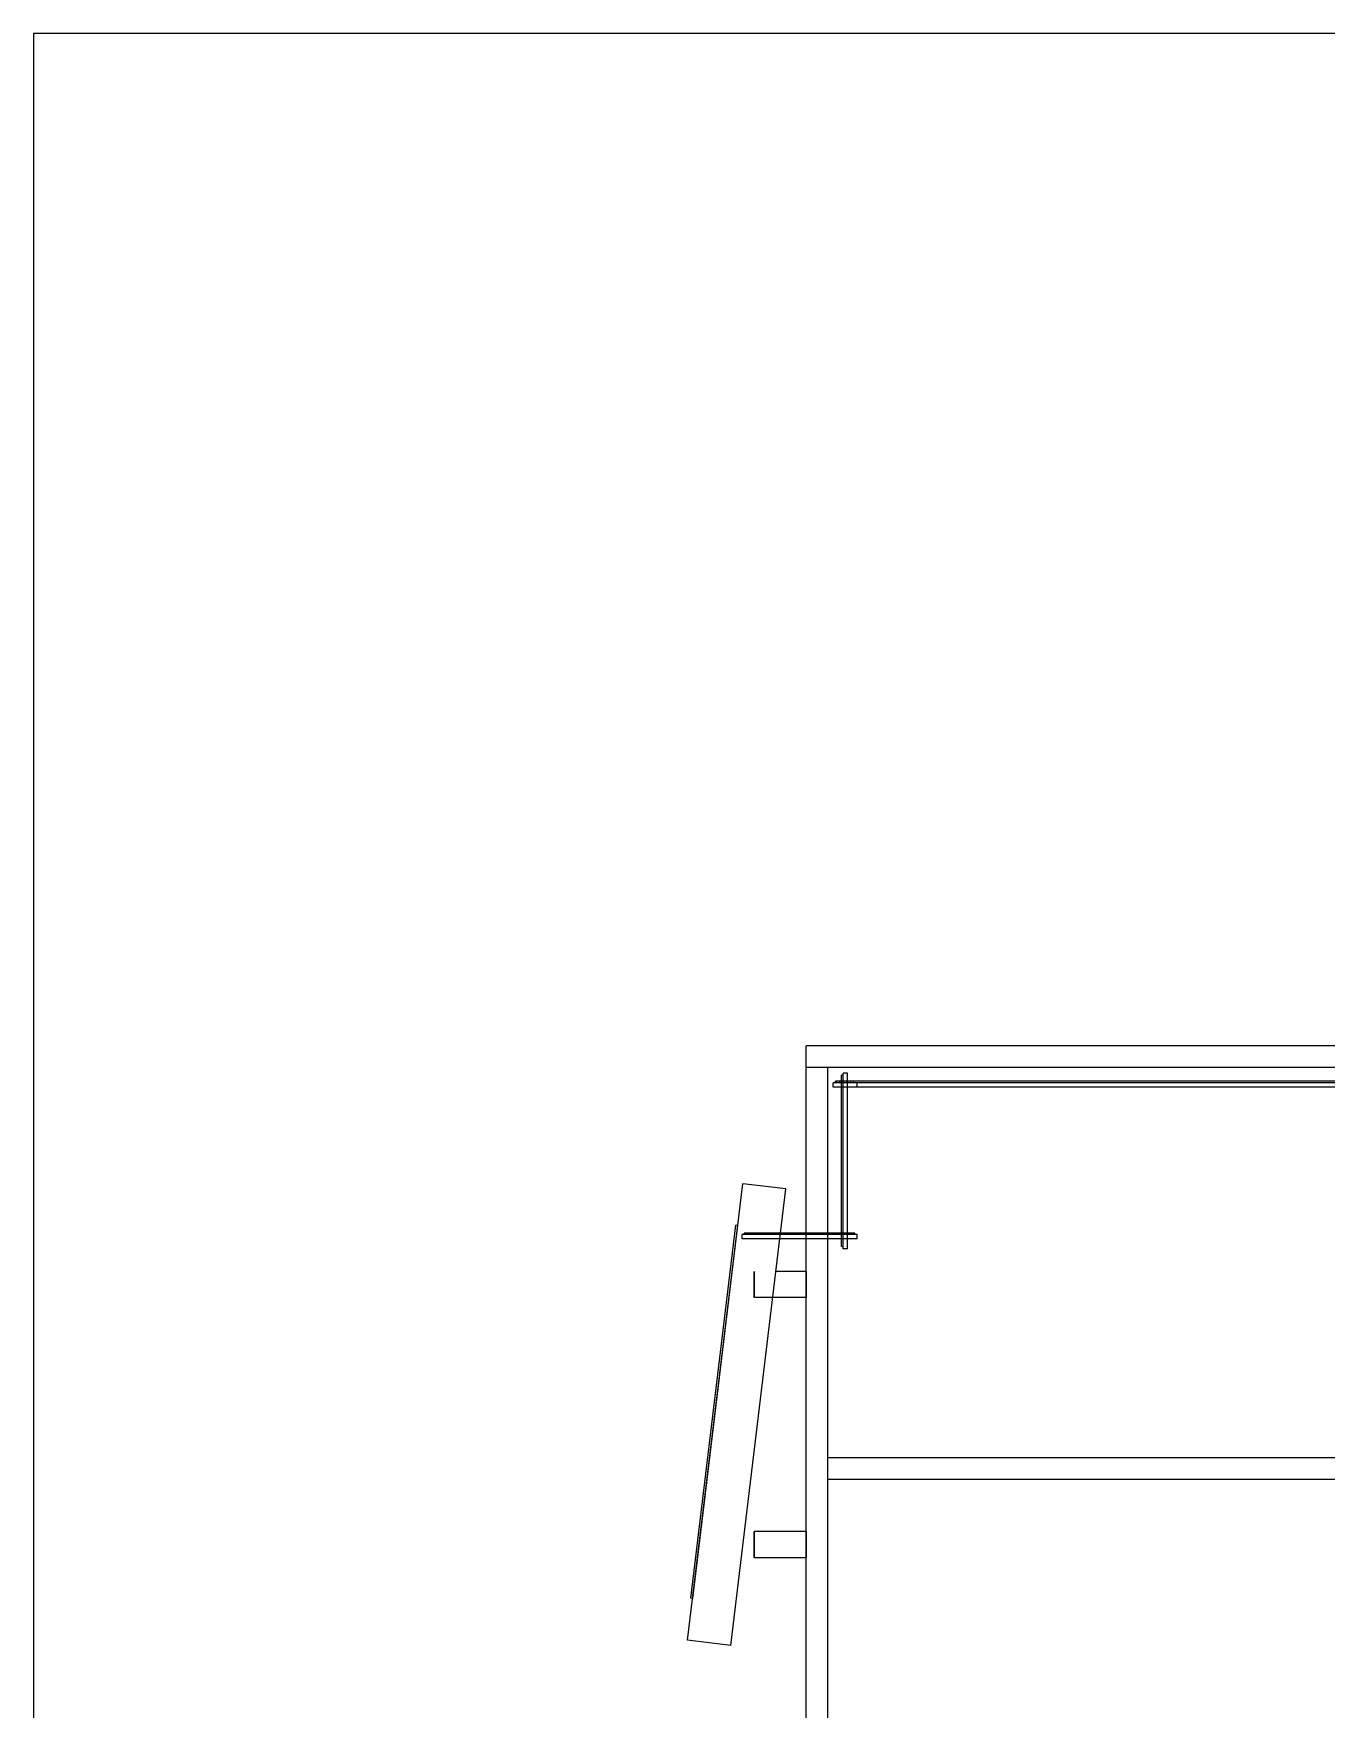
# Model space of a CAD drawing. Header units: millimetres. Extents: x -1355 to 669, y -1138 to 733.
# Drawn here: x -1355.3 to -1057.3, y 347 to 733.4 of the extents above; entities that cross this region are included whole.
import ezdxf

# ---------------------------------------------------------------- set-up
doc = ezdxf.new("R2010")
doc.units = ezdxf.units.MM
for name, color, linetype in [('BORDER', 7, 'Continuous'), ('HIDDEN', 8, 'Continuous'), ('VISIBLE', 7, 'Continuous')]:
    doc.layers.add(name, color=color, linetype=linetype)

msp = doc.modelspace()

# ---------------------------------------------------------------- linework, layer by layer
at = {"layer": 'BORDER'}
msp.add_lwpolyline([(-1355.28, -1138.44), (668.65, -1138.44), (668.65, 733.43), (-1355.28, 733.43)], close=True, dxfattribs=at)
at = {"layer": 'HIDDEN'}
for points in [[(-677.2, 500), (-1177.2, 500)], [(-1177.2, 495), (-1177.2, 500)], [(-677.2, 495), (-1177.2, 495)], [(-1172.2, 495), (-1177.2, 495)], [(-1177.2, 5), (-1177.2, 495)], [(-1172.2, 5), (-1172.2, 495)], [(-682.2, 495), (-1172.2, 495)], [(-1172.2, 5), (-1172.2, 495)], [(-682.2, 495), (-1172.2, 495)], [(-1172.2, 5), (-1172.2, 495)], [(-682.2, 495), (-1172.2, 495)], [(-1172.2, 5), (-1172.2, 495)], [(-682.2, 495), (-1172.2, 495)], [(-1172.2, 5), (-1172.2, 495)], [(-682.2, 495), (-1172.2, 495)], [(-1172.2, 5), (-1172.2, 495)], [(-697.95, 491.5), (-1170.95, 491.5)], [(-1170.95, 490.5), (-1170.95, 491.5)], [(-697.95, 491.5), (-1170.95, 491.5)], [(-1170.95, 490.5), (-1170.95, 491.5)], [(-1165.45, 491.5), (-1170.95, 491.5)], [(-1170.95, 490.5), (-1170.95, 491.5)], [(-1165.45, 491.5), (-1170.95, 491.5)], [(-1170.95, 490.5), (-1170.95, 491.5)], [(-698.45, 491.85), (-1170.45, 491.85)], [(-1170.45, 491.5), (-1170.45, 491.85)], [(-698.45, 491.85), (-1170.45, 491.85)], [(-1170.45, 491.5), (-1170.45, 491.85)], [(-698.45, 491.85), (-1170.45, 491.85)], [(-1170.45, 491.5), (-1170.45, 491.85)], [(-698.45, 491.85), (-1170.45, 491.85)], [(-1170.45, 491.5), (-1170.45, 491.85)], [(-698.45, 491.85), (-1170.45, 491.85)], [(-1170.45, 491.5), (-1170.45, 491.85)], [(-698.45, 491.85), (-1170.45, 491.85)], [(-1170.45, 491.5), (-1170.45, 491.85)], [(-698.45, 491.5), (-1170.45, 491.5)], [(-698.45, 491.5), (-1170.45, 491.5)], [(-698.45, 491.5), (-1170.45, 491.5)], [(-698.45, 491.5), (-1170.45, 491.5)], [(-698.45, 491.5), (-1170.45, 491.5)], [(-698.45, 491.5), (-1170.45, 491.5)], [(-1169.45, 491.85), (-1170.15, 491.85)], [(-1170.15, 491.5), (-1170.15, 491.85)], [(-1169.45, 491.85), (-1170.15, 491.85)], [(-1170.15, 491.5), (-1170.15, 491.85)], [(-1169.45, 491.5), (-1170.15, 491.5)], [(-1169.45, 491.5), (-1170.15, 491.5)], [(-1169.45, 491.5), (-1169.45, 491.85)], [(-1169.45, 491.5), (-1169.45, 491.85)], [(-1168.7, 493.25), (-1169.05, 493.25)], [(-1169.05, 453.75), (-1169.05, 493.25)], [(-1168.7, 493.25), (-1169.05, 493.25)], [(-1169.05, 453.75), (-1169.05, 493.25)], [(-1168.7, 493.25), (-1169.05, 493.25)], [(-1169.05, 453.75), (-1169.05, 493.25)], [(-1168.7, 493.25), (-1169.05, 493.25)], [(-1169.05, 453.75), (-1169.05, 493.25)], [(-1168.7, 493.25), (-1169.05, 493.25)], [(-1169.05, 453.75), (-1169.05, 493.25)], [(-1168.7, 493.25), (-1169.05, 493.25)], [(-1169.05, 453.75), (-1169.05, 493.25)], [(-1167.7, 493.75), (-1168.7, 493.75)], [(-1168.7, 453.25), (-1168.7, 493.75)], [(-1167.7, 493.75), (-1168.7, 493.75)], [(-1168.7, 453.25), (-1168.7, 493.75)], [(-1168.7, 453.75), (-1168.7, 493.25)], [(-1168.7, 453.75), (-1168.7, 493.25)], [(-1168.7, 453.75), (-1168.7, 493.25)], [(-1168.7, 453.75), (-1168.7, 493.25)], [(-1168.7, 453.75), (-1168.7, 493.25)], [(-1168.7, 453.75), (-1168.7, 493.25)], [(-1167.85, 491.85), (-1168.55, 491.85)], [(-1168.55, 491.5), (-1168.55, 491.85)], [(-1167.85, 491.85), (-1168.55, 491.85)], [(-1168.55, 491.5), (-1168.55, 491.85)], [(-1167.85, 491.5), (-1168.55, 491.5)], [(-1167.85, 491.5), (-1168.55, 491.5)], [(-1167.85, 491.5), (-1167.85, 491.85)], [(-1167.85, 491.5), (-1167.85, 491.85)], [(-1167.7, 453.25), (-1167.7, 493.75)], [(-1167.7, 453.25), (-1167.7, 493.75)], [(-1166.25, 491.85), (-1166.95, 491.85)], [(-1166.95, 491.5), (-1166.95, 491.85)], [(-1166.25, 491.85), (-1166.95, 491.85)], [(-1166.95, 491.5), (-1166.95, 491.85)], [(-1166.25, 491.5), (-1166.95, 491.5)], [(-1166.25, 491.5), (-1166.95, 491.5)], [(-1166.25, 491.5), (-1166.25, 491.85)], [(-1166.25, 491.5), (-1166.25, 491.85)], [(-1165.45, 490.5), (-1165.45, 491.5)], [(-1165.45, 490.5), (-1165.45, 491.5)], [(-697.95, 490.5), (-1170.95, 490.5)], [(-697.95, 490.5), (-1170.95, 490.5)], [(-1165.45, 490.5), (-1170.95, 490.5)], [(-1165.45, 490.5), (-1170.95, 490.5)], [(-1204.51, 362.98), (-1191.82, 468.22)], [(-1181.89, 467.02), (-1191.82, 468.22)], [(-1194.58, 361.78), (-1181.89, 467.02)], [(-1203.79, 372.66), (-1193.43, 458.64)], [(-1203.3, 372.6), (-1192.93, 458.58)], [(-1203.3, 372.6), (-1192.93, 458.58)], [(-1192.93, 458.58), (-1193.43, 458.64)], [(-1192.93, 458.58), (-1192.98, 458.59)], [(-1183.16, 456.5), (-1191.95, 456.5)], [(-1191.95, 455.5), (-1191.95, 456.5)], [(-1165.45, 456.5), (-1191.95, 456.5)], [(-1191.95, 455.5), (-1191.95, 456.5)], [(-1165.95, 456.85), (-1191.45, 456.85)], [(-1191.45, 456.5), (-1191.45, 456.85)], [(-1165.95, 456.85), (-1191.45, 456.85)], [(-1191.45, 456.5), (-1191.45, 456.85)], [(-1165.95, 456.85), (-1191.45, 456.85)], [(-1191.45, 456.5), (-1191.45, 456.85)], [(-1165.95, 456.85), (-1191.45, 456.85)], [(-1191.45, 456.5), (-1191.45, 456.85)], [(-1183.12, 456.85), (-1191.45, 456.85)], [(-1191.45, 456.5), (-1191.45, 456.85)], [(-1165.95, 456.85), (-1191.45, 456.85)], [(-1191.45, 456.5), (-1191.45, 456.85)], [(-1165.95, 456.5), (-1191.45, 456.5)], [(-1165.95, 456.5), (-1191.45, 456.5)], [(-1165.95, 456.5), (-1191.45, 456.5)], [(-1165.95, 456.5), (-1191.45, 456.5)], [(-1165.95, 456.5), (-1191.45, 456.5)], [(-1165.95, 456.5), (-1191.45, 456.5)], [(-1165.95, 456.85), (-1177.2, 456.85)], [(-1165.45, 456.5), (-1177.2, 456.5)], [(-1165.95, 456.5), (-1165.95, 456.85)], [(-1165.95, 456.5), (-1165.95, 456.85)], [(-1165.95, 456.5), (-1165.95, 456.85)], [(-1165.95, 456.5), (-1165.95, 456.85)], [(-1165.95, 456.5), (-1165.95, 456.85)], [(-1165.95, 456.5), (-1165.95, 456.85)], [(-1165.45, 455.5), (-1165.45, 456.5)], [(-1165.45, 455.5), (-1165.45, 456.5)], [(-1183.28, 455.5), (-1191.95, 455.5)], [(-1165.45, 455.5), (-1191.95, 455.5)], [(-1165.45, 455.5), (-1177.2, 455.5)], [(-1168.7, 453.75), (-1169.05, 453.75)], [(-1168.7, 453.75), (-1169.05, 453.75)], [(-1168.7, 453.75), (-1169.05, 453.75)], [(-1168.7, 453.75), (-1169.05, 453.75)], [(-1168.7, 453.75), (-1169.05, 453.75)], [(-1168.7, 453.75), (-1169.05, 453.75)], [(-1167.7, 453.25), (-1168.7, 453.25)], [(-1167.7, 453.25), (-1168.7, 453.25)], [(-1189.2, 448), (-1189.2, 447.91)], [(-1189.2, 447.91), (-1189.2, 448)], [(-1189.2, 448), (-1189.2, 447.91)], [(-1189.2, 447.91), (-1189.2, 448)], [(-1189.2, 447.91), (-1189.2, 447.66)], [(-1189.2, 447.66), (-1189.2, 447.91)], [(-1189.2, 447.91), (-1189.2, 447.66)], [(-1189.2, 447.66), (-1189.2, 447.91)], [(-1189.2, 447.66), (-1189.2, 447.25)], [(-1189.2, 447.25), (-1189.2, 447.66)], [(-1189.2, 447.66), (-1189.2, 447.25)], [(-1189.2, 447.25), (-1189.2, 447.66)], [(-1189.2, 447.25), (-1189.2, 446.7)], [(-1189.2, 446.7), (-1189.2, 447.25)], [(-1189.2, 447.25), (-1189.2, 446.7)], [(-1189.2, 446.7), (-1189.2, 447.25)], [(-1189.2, 446.7), (-1189.2, 446.06)], [(-1189.2, 446.06), (-1189.2, 446.7)], [(-1189.2, 446.7), (-1189.2, 446.06)], [(-1189.2, 446.06), (-1189.2, 446.7)], [(-1189.2, 446.06), (-1189.2, 445.36)], [(-1189.2, 445.36), (-1189.2, 446.06)], [(-1189.2, 446.06), (-1189.2, 445.36)], [(-1189.2, 445.36), (-1189.2, 446.06)], [(-1189.2, 445.36), (-1189.2, 444.64)], [(-1189.2, 444.64), (-1189.2, 445.36)], [(-1189.2, 445.36), (-1189.2, 444.64)], [(-1189.2, 444.64), (-1189.2, 445.36)], [(-1189.2, 444.64), (-1189.2, 443.94)], [(-1189.2, 443.94), (-1189.2, 444.64)], [(-1189.2, 444.64), (-1189.2, 443.94)], [(-1189.2, 443.94), (-1189.2, 444.64)], [(-1177.2, 448), (-1177.2, 447.91)], [(-1177.2, 447.91), (-1177.2, 448)], [(-1177.2, 448), (-1177.2, 447.91)], [(-1177.2, 447.91), (-1177.2, 448)], [(-1177.2, 447.91), (-1177.2, 447.66)], [(-1177.2, 447.66), (-1177.2, 447.91)], [(-1177.2, 447.91), (-1177.2, 447.66)], [(-1177.2, 447.66), (-1177.2, 447.91)], [(-1177.2, 447.66), (-1177.2, 447.25)], [(-1177.2, 447.25), (-1177.2, 447.66)], [(-1177.2, 447.66), (-1177.2, 447.25)], [(-1177.2, 447.25), (-1177.2, 447.66)], [(-1177.2, 447.25), (-1177.2, 446.7)], [(-1177.2, 446.7), (-1177.2, 447.25)], [(-1177.2, 447.25), (-1177.2, 446.7)], [(-1177.2, 446.7), (-1177.2, 447.25)], [(-1177.2, 446.7), (-1177.2, 446.06)], [(-1177.2, 446.06), (-1177.2, 446.7)], [(-1177.2, 446.7), (-1177.2, 446.06)], [(-1177.2, 446.06), (-1177.2, 446.7)], [(-1177.2, 446.06), (-1177.2, 445.36)], [(-1177.2, 445.36), (-1177.2, 446.06)], [(-1177.2, 446.06), (-1177.2, 445.36)], [(-1177.2, 445.36), (-1177.2, 446.06)], [(-1177.2, 445.36), (-1177.2, 444.64)], [(-1177.2, 444.64), (-1177.2, 445.36)], [(-1177.2, 445.36), (-1177.2, 444.64)], [(-1177.2, 444.64), (-1177.2, 445.36)], [(-1177.2, 444.64), (-1177.2, 443.94)], [(-1177.2, 443.94), (-1177.2, 444.64)], [(-1177.2, 444.64), (-1177.2, 443.94)], [(-1177.2, 443.94), (-1177.2, 444.64)], [(-1189.2, 443.94), (-1189.2, 443.3)], [(-1189.2, 443.3), (-1189.2, 443.94)], [(-1189.2, 443.94), (-1189.2, 443.3)], [(-1189.2, 443.3), (-1189.2, 443.94)], [(-1189.2, 443.3), (-1189.2, 442.75)], [(-1189.2, 442.75), (-1189.2, 443.3)], [(-1189.2, 443.3), (-1189.2, 442.75)], [(-1189.2, 442.75), (-1189.2, 443.3)], [(-1189.2, 442.75), (-1189.2, 442.34)], [(-1189.2, 442.34), (-1189.2, 442.75)], [(-1189.2, 442.75), (-1189.2, 442.34)], [(-1189.2, 442.34), (-1189.2, 442.75)], [(-1189.2, 442.34), (-1189.2, 442.09)], [(-1189.2, 442.09), (-1189.2, 442.34)], [(-1189.2, 442.34), (-1189.2, 442.09)], [(-1189.2, 442.09), (-1189.2, 442.34)], [(-1189.2, 442.09), (-1189.2, 442)], [(-1189.2, 442), (-1189.2, 442.09)], [(-1189.2, 442.09), (-1189.2, 442)], [(-1189.2, 442), (-1189.2, 442.09)], [(-1177.2, 442), (-1189.2, 442)], [(-1184.91, 442), (-1189.2, 442)], [(-1177.2, 443.94), (-1177.2, 443.3)], [(-1177.2, 443.3), (-1177.2, 443.94)], [(-1177.2, 443.94), (-1177.2, 443.3)], [(-1177.2, 443.3), (-1177.2, 443.94)], [(-1177.2, 443.3), (-1177.2, 442.75)], [(-1177.2, 442.75), (-1177.2, 443.3)], [(-1177.2, 443.3), (-1177.2, 442.75)], [(-1177.2, 442.75), (-1177.2, 443.3)], [(-1177.2, 442.75), (-1177.2, 442.34)], [(-1177.2, 442.34), (-1177.2, 442.75)], [(-1177.2, 442.75), (-1177.2, 442.34)], [(-1177.2, 442.34), (-1177.2, 442.75)], [(-1177.2, 442.34), (-1177.2, 442.09)], [(-1177.2, 442.09), (-1177.2, 442.34)], [(-1177.2, 442.34), (-1177.2, 442.09)], [(-1177.2, 442.09), (-1177.2, 442.34)], [(-1177.2, 442.09), (-1177.2, 442)], [(-1177.2, 442), (-1177.2, 442.09)], [(-1177.2, 442.09), (-1177.2, 442)], [(-1177.2, 442), (-1177.2, 442.09)], [(-682.2, 405), (-1172.2, 405)], [(-1172.2, 400), (-1172.2, 405)], [(-682.2, 405), (-1172.2, 405)], [(-1172.2, 400), (-1172.2, 405)], [(-682.2, 400), (-1172.2, 400)], [(-682.2, 400), (-1172.2, 400)], [(-1189.2, 388), (-1189.2, 387.91)], [(-1189.2, 387.91), (-1189.2, 388)], [(-1189.2, 388), (-1189.2, 387.91)], [(-1189.2, 387.91), (-1189.2, 387.66)], [(-1189.2, 387.66), (-1189.2, 387.91)], [(-1189.2, 387.91), (-1189.2, 387.66)], [(-1189.2, 387.66), (-1189.2, 387.25)], [(-1189.2, 387.25), (-1189.2, 387.66)], [(-1189.2, 387.66), (-1189.2, 387.25)], [(-1189.2, 387.25), (-1189.2, 386.7)], [(-1189.2, 386.7), (-1189.2, 387.25)], [(-1189.2, 387.25), (-1189.2, 386.7)], [(-1189.2, 386.7), (-1189.2, 386.06)], [(-1189.2, 386.06), (-1189.2, 386.7)], [(-1189.2, 386.7), (-1189.2, 386.06)], [(-1177.2, 388), (-1177.2, 387.91)], [(-1177.2, 387.91), (-1177.2, 388)], [(-1177.2, 388), (-1177.2, 387.91)], [(-1177.2, 387.91), (-1177.2, 388)], [(-1177.2, 387.91), (-1177.2, 387.66)], [(-1177.2, 387.66), (-1177.2, 387.91)], [(-1177.2, 387.91), (-1177.2, 387.66)], [(-1177.2, 387.66), (-1177.2, 387.91)], [(-1177.2, 387.66), (-1177.2, 387.25)], [(-1177.2, 387.25), (-1177.2, 387.66)], [(-1177.2, 387.66), (-1177.2, 387.25)], [(-1177.2, 387.25), (-1177.2, 387.66)], [(-1177.2, 387.25), (-1177.2, 386.7)], [(-1177.2, 386.7), (-1177.2, 387.25)], [(-1177.2, 387.25), (-1177.2, 386.7)], [(-1177.2, 386.7), (-1177.2, 387.25)], [(-1177.2, 386.7), (-1177.2, 386.06)], [(-1177.2, 386.06), (-1177.2, 386.7)], [(-1177.2, 386.7), (-1177.2, 386.06)], [(-1177.2, 386.06), (-1177.2, 386.7)], [(-1189.2, 386.06), (-1189.2, 385.36)], [(-1189.2, 385.36), (-1189.2, 386.06)], [(-1189.2, 386.06), (-1189.2, 385.36)], [(-1189.2, 385.36), (-1189.2, 384.64)], [(-1189.2, 384.64), (-1189.2, 385.36)], [(-1189.2, 385.36), (-1189.2, 384.64)], [(-1189.2, 384.64), (-1189.2, 383.94)], [(-1189.2, 383.94), (-1189.2, 384.64)], [(-1189.2, 384.64), (-1189.2, 383.94)], [(-1189.2, 383.94), (-1189.2, 383.3)], [(-1189.2, 383.3), (-1189.2, 383.94)], [(-1189.2, 383.94), (-1189.2, 383.3)], [(-1189.2, 383.3), (-1189.2, 382.75)], [(-1189.2, 382.75), (-1189.2, 383.3)], [(-1189.2, 383.3), (-1189.2, 382.75)], [(-1189.2, 382.75), (-1189.2, 382.34)], [(-1189.2, 382.34), (-1189.2, 382.75)], [(-1189.2, 382.75), (-1189.2, 382.34)], [(-1177.2, 386.06), (-1177.2, 385.36)], [(-1177.2, 385.36), (-1177.2, 386.06)], [(-1177.2, 386.06), (-1177.2, 385.36)], [(-1177.2, 385.36), (-1177.2, 386.06)], [(-1177.2, 385.36), (-1177.2, 384.64)], [(-1177.2, 384.64), (-1177.2, 385.36)], [(-1177.2, 385.36), (-1177.2, 384.64)], [(-1177.2, 384.64), (-1177.2, 385.36)], [(-1177.2, 384.64), (-1177.2, 383.94)], [(-1177.2, 383.94), (-1177.2, 384.64)], [(-1177.2, 384.64), (-1177.2, 383.94)], [(-1177.2, 383.94), (-1177.2, 384.64)], [(-1177.2, 383.94), (-1177.2, 383.3)], [(-1177.2, 383.3), (-1177.2, 383.94)], [(-1177.2, 383.94), (-1177.2, 383.3)], [(-1177.2, 383.3), (-1177.2, 383.94)], [(-1177.2, 383.3), (-1177.2, 382.75)], [(-1177.2, 382.75), (-1177.2, 383.3)], [(-1177.2, 383.3), (-1177.2, 382.75)], [(-1177.2, 382.75), (-1177.2, 383.3)], [(-1177.2, 382.75), (-1177.2, 382.34)], [(-1177.2, 382.34), (-1177.2, 382.75)], [(-1177.2, 382.75), (-1177.2, 382.34)], [(-1177.2, 382.34), (-1177.2, 382.75)], [(-1189.2, 382.34), (-1189.2, 382.09)], [(-1189.2, 382.09), (-1189.2, 382.34)], [(-1189.2, 382.34), (-1189.2, 382.09)], [(-1189.2, 382.09), (-1189.2, 382)], [(-1189.2, 382), (-1189.2, 382.09)], [(-1189.2, 382.09), (-1189.2, 382)], [(-1177.2, 382), (-1189.2, 382)], [(-1177.2, 382.34), (-1177.2, 382.09)], [(-1177.2, 382.09), (-1177.2, 382.34)], [(-1177.2, 382.34), (-1177.2, 382.09)], [(-1177.2, 382.09), (-1177.2, 382.34)], [(-1177.2, 382.09), (-1177.2, 382)], [(-1177.2, 382), (-1177.2, 382.09)], [(-1177.2, 382.09), (-1177.2, 382)], [(-1177.2, 382), (-1177.2, 382.09)], [(-1203.3, 372.6), (-1203.79, 372.66)], [(-1203.3, 372.6), (-1203.35, 372.61)], [(-1194.58, 361.78), (-1204.51, 362.98)]]:
    msp.add_lwpolyline(points, dxfattribs=at)
at = {"layer": 'VISIBLE'}
for points in [[(-677.2, 500), (-1177.2, 500)], [(-1177.2, 495), (-1177.2, 500)], [(-677.2, 495), (-1177.2, 495)], [(-1172.2, 495), (-1177.2, 495)], [(-1177.2, 5), (-1177.2, 495)], [(-1172.2, 5), (-1172.2, 495)], [(-682.2, 495), (-1172.2, 495)], [(-1172.2, 5), (-1172.2, 495)], [(-1204.51, 362.98), (-1191.82, 468.22)], [(-1181.89, 467.02), (-1191.82, 468.22)], [(-1194.58, 361.78), (-1181.89, 467.02)], [(-1203.79, 372.66), (-1193.43, 458.64)], [(-1192.98, 458.59), (-1193.43, 458.64)], [(-1177.2, 456.5), (-1183.16, 456.5)], [(-1177.2, 456.85), (-1183.12, 456.85)], [(-1177.2, 455.5), (-1183.28, 455.5)], [(-1177.2, 448), (-1184.18, 448)], [(-1177.2, 442), (-1184.91, 442)], [(-1189.2, 387.91), (-1189.2, 388)], [(-1177.2, 388), (-1189.2, 388)], [(-1189.2, 387.66), (-1189.2, 387.91)], [(-1189.2, 387.25), (-1189.2, 387.66)], [(-1189.2, 386.7), (-1189.2, 387.25)], [(-1189.2, 386.06), (-1189.2, 386.7)], [(-1189.2, 385.36), (-1189.2, 386.06)], [(-1189.2, 384.64), (-1189.2, 385.36)], [(-1189.2, 383.94), (-1189.2, 384.64)], [(-1189.2, 383.3), (-1189.2, 383.94)], [(-1189.2, 382.75), (-1189.2, 383.3)], [(-1189.2, 382.34), (-1189.2, 382.75)], [(-1189.2, 382.09), (-1189.2, 382.34)], [(-1189.2, 382), (-1189.2, 382.09)], [(-1177.2, 382), (-1189.2, 382)], [(-1203.35, 372.61), (-1203.79, 372.66)], [(-1194.58, 361.78), (-1204.51, 362.98)]]:
    msp.add_lwpolyline(points, dxfattribs=at)

doc.saveas('drawing.dxf')
